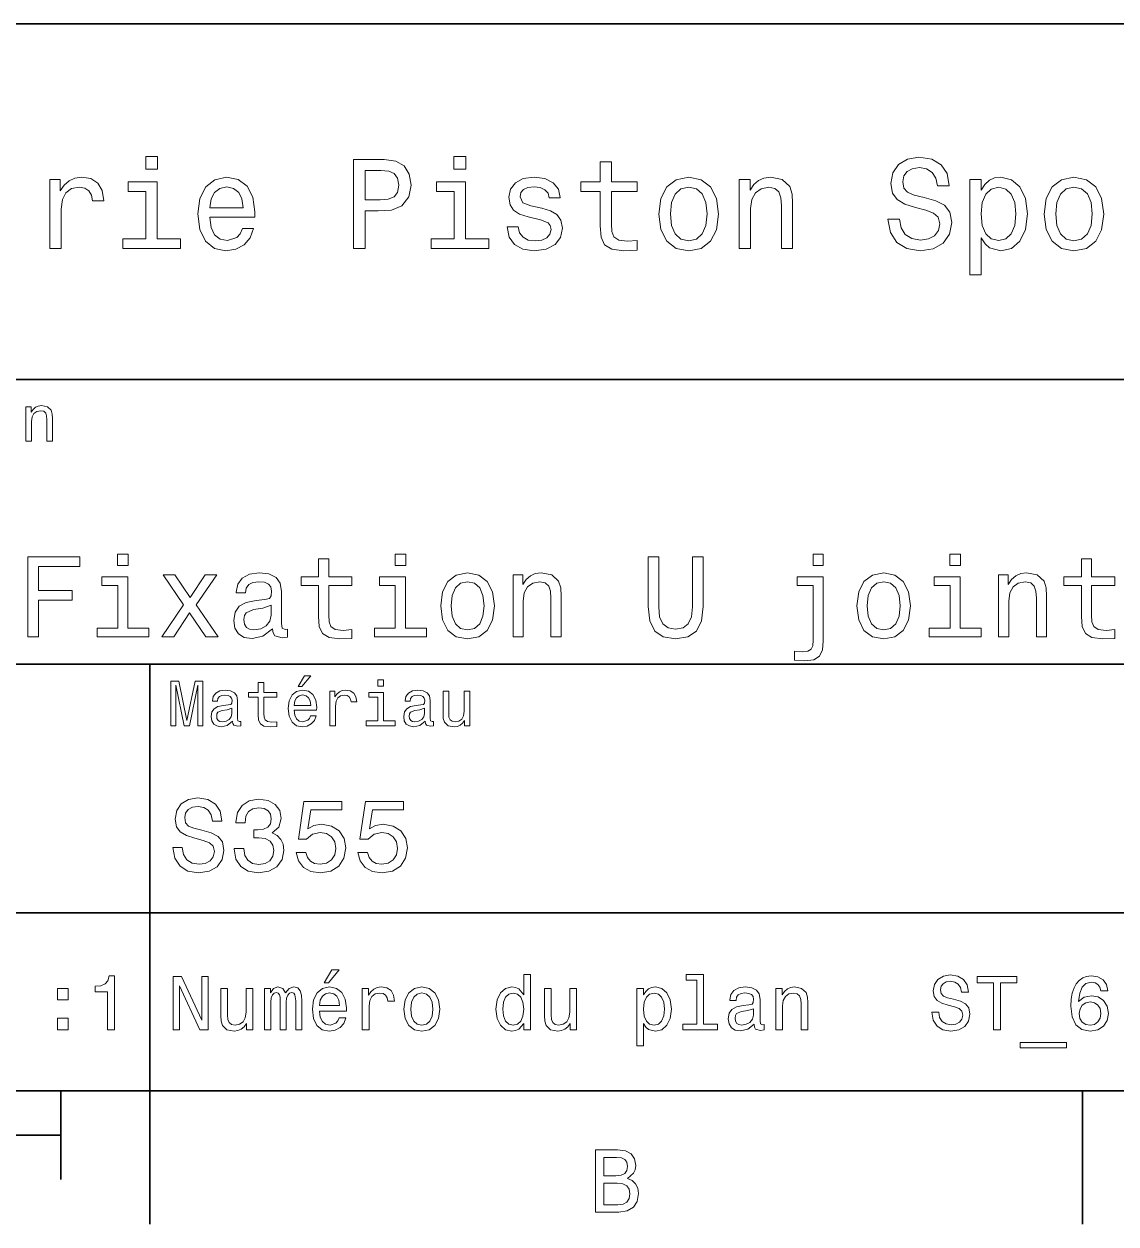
# Model space of a CAD drawing. Extents: x 0 to 420, y 0 to 297.
# Drawn here: x 307.9 to 369.4, y 2.5 to 70 of the extents above; entities that cross this region are included whole.
import ezdxf

# ---------------------------------------------------------------- set-up
doc = ezdxf.new("R2010")
doc.units = 0

msp = doc.modelspace()

# ---------------------------------------------------------------- linework, layer by layer
at = {"color": 7, "lineweight": 35}
for p, q in [((220, 70), (410, 70)), ((285, 50), (410, 50)), ((285, 34), (410, 34)), ((285, 20), (410, 20)), ((10, 10), (410, 10)), ((220, 10), (410, 10)), ((110, 7.5), (310, 7.5))]:
    msp.add_line(p, q, dxfattribs=at)
at = {"color": 7, "lineweight": 35, "ltscale": 0.35}
msp.add_line((315, 20), (315, 34), dxfattribs=at)
at = {"color": 7, "lineweight": 35, "ltscale": 0.25}
msp.add_line((315, 10), (315, 20), dxfattribs=at)
at = {"color": 7, "lineweight": 35, "ltscale": 0.125}
msp.add_line((310, 10), (310, 5), dxfattribs=at)
at = {"color": 7, "lineweight": 35, "ltscale": 0.1875}
for p, q in [((315, 10), (315, 2.5)), ((367.5, 10), (367.5, 2.5))]:
    msp.add_line(p, q, dxfattribs=at)
at = {"color": 7, "lineweight": 13}
for points in [[(315.439484, 62.554031), (314.76944, 62.554031), (314.76944, 61.833572), (315.439484, 61.833572)], [(326.462524, 57.381123), (327.125366, 57.381123), (327.125366, 59.492073), (327.860229, 59.492073), (328.602295, 59.528095), (329.193085, 59.780258), (329.574921, 60.270172), (329.70462, 60.940201), (329.60376, 61.559795), (329.315552, 62.013687), (328.840057, 62.287464), (328.19165, 62.381123), (326.462524, 62.381123)], [(332.788177, 62.554031), (332.118164, 62.554031), (332.118164, 61.833572), (332.788177, 61.833572)], [(340.353027, 60.579971), (340.353027, 58.64193), (340.39624, 58.015129), (340.597992, 57.582851), (341.001434, 57.330688), (341.685883, 57.244236), (342.43515, 57.280258), (342.43515, 57.827808), (341.887604, 57.78458), (341.390503, 57.842216), (341.123932, 58.022331), (341.008636, 58.324928), (340.98703, 58.75), (340.98703, 60.579971), (342.43515, 60.579971), (342.43515, 61.120316), (340.98703, 61.120316), (340.98703, 62.251438), (340.353027, 62.251438), (340.353027, 61.120316), (339.257935, 61.120316), (339.257935, 60.579971)], [(357.20462, 59.030979), (356.549011, 59.030979), (356.693085, 58.267288), (357.053314, 57.70533), (357.608063, 57.366714), (358.357361, 57.244236), (359.099426, 57.359509), (359.654175, 57.67651), (360.007202, 58.17363), (360.136902, 58.82925), (360.028809, 59.420029), (359.726227, 59.801872), (359.236328, 60.054031), (358.580688, 60.241352), (358.018738, 60.378242), (357.651306, 60.536743), (357.442383, 60.767288), (357.377533, 61.127522), (357.442383, 61.451729), (357.6297, 61.696686), (357.917877, 61.862389), (358.314117, 61.920029), (358.71759, 61.84798), (359.034576, 61.653458), (359.24353, 61.32925), (359.344391, 60.889767), (360, 60.889767), (360, 60.904179), (359.884735, 61.581409), (359.546112, 62.085732), (359.01297, 62.402737), (358.292511, 62.510807), (357.644104, 62.402737), (357.139771, 62.100143), (356.815552, 61.631844), (356.700287, 61.026657), (356.793945, 60.486309), (357.067719, 60.118874), (357.5, 59.873917), (358.09079, 59.6866), (358.674347, 59.520893), (359.113831, 59.362389), (359.380402, 59.131844), (359.47406, 58.757202), (359.387604, 58.375359), (359.164276, 58.087173), (358.825653, 57.907059), (358.386169, 57.849422), (357.896271, 57.928673), (357.521606, 58.159222), (357.283875, 58.533859)], [(328.011536, 61.76873), (328.443787, 61.725502), (328.760803, 61.588615), (328.94812, 61.336452), (329.01297, 60.940201), (328.940918, 60.522331), (328.746399, 60.270172), (328.414978, 60.140488), (327.96109, 60.104465), (327.125366, 60.104465), (327.125366, 61.76873)], [(309.380402, 57.381123), (310.014404, 57.381123), (310.014404, 59.592937), (310.079254, 60.12608), (310.273773, 60.507923), (310.59079, 60.738472), (311.015839, 60.817722), (311.332855, 60.767288), (311.570618, 60.623199), (311.714691, 60.378242), (311.765137, 60.046829), (312.406342, 60.046829), (312.319885, 60.630402), (312.082123, 61.048271), (311.685883, 61.30043), (311.145538, 61.386887), (310.778107, 61.32925), (310.46109, 61.185158), (310.180115, 60.940201), (309.956757, 60.608788), (309.956757, 61.25), (309.380402, 61.25)], [(315.417877, 57.914265), (315.417877, 61.120316), (313.789612, 61.120316), (313.789612, 60.579971), (314.783875, 60.579971), (314.783875, 57.914265), (313.48703, 57.914265), (313.48703, 57.381123), (316.729095, 57.381123), (316.729095, 57.914265)], [(318.371765, 59.131844), (320.907776, 59.131844), (320.914978, 59.427231), (320.799713, 60.255764), (320.482697, 60.875359), (319.978394, 61.25), (319.30835, 61.386887), (318.65274, 61.242794), (318.148407, 60.839336), (317.824219, 60.183716), (317.708923, 59.319164), (317.816986, 58.432995), (318.141205, 57.78458), (318.638336, 57.381123), (319.286743, 57.244236), (319.848694, 57.337894), (320.309784, 57.582851), (320.648407, 57.971901), (320.842926, 58.490631), (320.216125, 58.490631), (320.086456, 58.20245), (319.899139, 57.986309), (319.365997, 57.8134), (318.955322, 57.892651), (318.645538, 58.14481), (318.443787, 58.555473), (318.371765, 59.110229)], [(318.371765, 59.664986), (318.451019, 60.162102), (318.645538, 60.529537), (318.940918, 60.75288), (319.329956, 60.83213), (319.711823, 60.75288), (320.007202, 60.529537), (320.187317, 60.162102), (320.252167, 59.664986)], [(332.766571, 57.914265), (332.766571, 61.120316), (331.138336, 61.120316), (331.138336, 60.579971), (332.132568, 60.579971), (332.132568, 57.914265), (330.835724, 57.914265), (330.835724, 57.381123), (334.07782, 57.381123), (334.07782, 57.914265)], [(337.060516, 59.636166), (336.44812, 59.780258), (335.994232, 59.945965), (335.842926, 60.28458), (335.886169, 60.522331), (336.037476, 60.695244), (336.28241, 60.803314), (336.635437, 60.846542), (336.97406, 60.803314), (337.240631, 60.67363), (337.413544, 60.479107), (337.485596, 60.219738), (338.105194, 60.219738), (338.105194, 60.23415), (337.997131, 60.70245), (337.701721, 61.069885), (337.240631, 61.30043), (336.635437, 61.386887), (336.023041, 61.30043), (335.576355, 61.062679), (335.29538, 60.709652), (335.208923, 60.262966), (335.273773, 59.830688), (335.475494, 59.528095), (335.806915, 59.311958), (336.289612, 59.16066), (336.995667, 58.987751), (337.427948, 58.807636), (337.543213, 58.663544), (337.586456, 58.447407), (337.521606, 58.180836), (337.348694, 57.979107), (337.067719, 57.849422), (336.693085, 57.806194), (336.296814, 57.849422), (336.008636, 58.000721), (335.814117, 58.245674), (335.734863, 58.584293), (335.122467, 58.584293), (335.223328, 58.007923), (335.518738, 57.590057), (335.98703, 57.337894), (336.635437, 57.244236), (337.312683, 57.337894), (337.809814, 57.590057), (338.112396, 57.993515), (338.220459, 58.519451), (338.141205, 58.973343), (337.917877, 59.283138), (337.550415, 59.484871)], [(343.65274, 59.311958), (343.768005, 58.432995), (344.099426, 57.78458), (344.625366, 57.381123), (345.331421, 57.244236), (346.030273, 57.381123), (346.556213, 57.777374), (346.887604, 58.425793), (347.010101, 59.311958), (346.887604, 60.190922), (346.556213, 60.846542), (346.030273, 61.242794), (345.331421, 61.386887), (344.625366, 61.242794), (344.099426, 60.839336), (343.768005, 60.190922)], [(344.301147, 59.319164), (344.365997, 59.967579), (344.567719, 60.435879), (344.891937, 60.72406), (345.331421, 60.824928), (345.763702, 60.72406), (346.087891, 60.443081), (346.289612, 59.967579), (346.361664, 59.319164), (346.289612, 58.663544), (346.087891, 58.188038), (345.763702, 57.899853), (345.331421, 57.806194), (344.891937, 57.899853), (344.567719, 58.188038), (344.365997, 58.663544)], [(348.177246, 57.381123), (348.811249, 57.381123), (348.811249, 59.614552), (348.876099, 60.12608), (349.085022, 60.500717), (349.409241, 60.731266), (349.841492, 60.817722), (350.187317, 60.745674), (350.403473, 60.551151), (350.511536, 60.226944), (350.547546, 59.794666), (350.547546, 57.381123), (351.181549, 57.381123), (351.181549, 59.924351), (351.15274, 60.435879), (351.023071, 60.86095), (350.597992, 61.25), (349.93515, 61.386887), (349.567719, 61.336452), (349.257935, 61.199566), (348.991364, 60.969017), (348.78241, 60.659222), (348.78241, 61.25), (348.177246, 61.25)], [(361.786743, 60.652016), (361.786743, 61.25), (361.15274, 61.25), (361.15274, 55.882565), (361.786743, 55.882565), (361.786743, 57.971901), (362.010101, 57.633286), (362.262268, 57.409943), (362.896271, 57.244236), (363.501465, 57.381123), (363.976959, 57.791786), (364.286743, 58.440201), (364.402039, 59.319164), (364.286743, 60.190922), (363.976959, 60.839336), (363.501465, 61.242794), (362.896271, 61.386887), (362.550446, 61.343658), (362.255066, 61.206772), (362.002899, 60.976223)], [(362.788208, 57.8134), (362.363129, 57.907059), (362.053314, 58.195244), (361.858795, 58.663544), (361.793945, 59.319164), (361.858795, 59.967579), (362.053314, 60.435879), (362.363129, 60.716858), (362.788208, 60.817722), (363.177246, 60.716858), (363.48703, 60.428673), (363.68158, 59.960373), (363.753601, 59.319164), (363.68158, 58.67075), (363.48703, 58.195244), (363.177246, 57.907059)], [(365.338623, 59.311958), (365.453888, 58.432995), (365.785309, 57.78458), (366.311249, 57.381123), (367.017303, 57.244236), (367.716125, 57.381123), (368.242065, 57.777374), (368.573486, 58.425793), (368.695984, 59.311958), (368.573486, 60.190922), (368.242065, 60.846542), (367.716125, 61.242794), (367.017303, 61.386887), (366.311249, 61.242794), (365.785309, 60.839336), (365.453888, 60.190922)], [(365.98703, 59.319164), (366.05188, 59.967579), (366.253601, 60.435879), (366.57782, 60.72406), (367.017303, 60.824928), (367.449585, 60.72406), (367.773773, 60.443081), (367.975525, 59.967579), (368.047546, 59.319164), (367.975525, 58.663544), (367.773773, 58.188038), (367.449585, 57.899853), (367.017303, 57.806194), (366.57782, 57.899853), (366.253601, 58.188038), (366.05188, 58.663544)], [(308.024506, 46.530979), (308.341492, 46.530979), (308.341492, 47.647694), (308.373932, 47.903458), (308.478394, 48.090778), (308.640503, 48.206051), (308.856628, 48.249279), (309.029541, 48.213257), (309.137604, 48.115993), (309.19165, 47.953888), (309.209656, 47.737751), (309.209656, 46.530979), (309.526672, 46.530979), (309.526672, 47.802593), (309.512238, 48.058357), (309.447418, 48.270893), (309.234863, 48.465416), (308.903473, 48.533859), (308.719727, 48.508644), (308.56485, 48.440201), (308.431549, 48.324928), (308.327087, 48.170029), (308.327087, 48.465416), (308.024506, 48.465416)], [(308.136169, 35.530258), (308.739197, 35.530258), (308.739197, 37.598701), (310.632568, 37.598701), (310.632568, 38.136887), (308.739197, 38.136887), (308.739197, 39.485588), (311.067017, 39.485588), (311.067017, 40.030258), (308.136169, 40.030258)], [(313.790344, 40.185879), (313.187347, 40.185879), (313.187347, 39.537464), (313.790344, 39.537464)], [(324.502167, 38.409222), (324.502167, 36.664986), (324.541077, 36.100864), (324.722626, 35.711815), (325.085754, 35.484871), (325.701752, 35.407059), (326.376099, 35.43948), (326.376099, 35.932274), (325.883301, 35.893372), (325.435883, 35.945244), (325.195984, 36.107349), (325.092224, 36.379681), (325.072784, 36.762245), (325.072784, 38.409222), (326.376099, 38.409222), (326.376099, 38.895531), (325.072784, 38.895531), (325.072784, 39.913544), (324.502167, 39.913544), (324.502167, 38.895531), (323.516571, 38.895531), (323.516571, 38.409222)], [(329.404205, 40.185879), (328.801178, 40.185879), (328.801178, 39.537464), (329.404205, 39.537464)], [(343.046844, 37.242073), (343.137634, 36.431557), (343.422913, 35.854465), (343.90274, 35.523773), (344.596558, 35.407059), (345.283875, 35.523773), (345.763702, 35.854465), (346.049011, 36.425072), (346.146271, 37.242073), (346.146271, 40.030258), (345.543243, 40.030258), (345.543243, 37.209652), (345.484894, 36.658501), (345.309814, 36.262966), (345.011536, 36.029537), (344.596558, 35.951729), (344.16861, 36.029537), (343.870331, 36.262966), (343.695251, 36.652016), (343.643372, 37.209652), (343.643372, 40.030258), (343.046844, 40.030258)], [(352.909241, 40.185879), (352.338623, 40.185879), (352.338623, 39.537464), (352.909241, 39.537464)], [(360.631866, 40.185879), (360.028839, 40.185879), (360.028839, 39.537464), (360.631866, 39.537464)], [(367.440216, 38.409222), (367.440216, 36.664986), (367.479126, 36.100864), (367.660675, 35.711815), (368.023773, 35.484871), (368.639771, 35.407059), (369.314117, 35.43948), (369.314117, 35.932274), (368.82135, 35.893372), (368.373932, 35.945244), (368.134003, 36.107349), (368.030273, 36.379681), (368.010803, 36.762245), (368.010803, 38.409222), (369.314117, 38.409222), (369.314117, 38.895531), (368.010803, 38.895531), (368.010803, 39.913544), (367.440216, 39.913544), (367.440216, 38.895531), (366.45462, 38.895531), (366.45462, 38.409222)], [(313.770905, 36.010086), (313.770905, 38.895531), (312.305481, 38.895531), (312.305481, 38.409222), (313.200317, 38.409222), (313.200317, 36.010086), (312.033142, 36.010086), (312.033142, 35.530258), (314.951019, 35.530258), (314.951019, 36.010086)], [(316.345123, 35.530258), (317.239929, 36.885445), (318.160675, 35.530258), (318.847992, 35.530258), (317.603027, 37.326366), (318.776672, 39.012245), (318.115295, 39.012245), (317.265869, 37.747837), (316.416443, 39.012245), (315.742096, 39.012245), (316.896271, 37.319885), (315.677246, 35.530258)], [(321.902039, 35.98415), (321.902039, 35.964695), (321.934448, 35.744236), (322.031708, 35.588615), (322.440216, 35.465416), (322.757935, 35.517288), (322.757935, 35.958214), (322.621765, 35.938759), (322.440216, 36.023052), (322.407806, 36.282421), (322.407806, 38.085014), (322.329987, 38.545387), (322.103027, 38.869595), (321.70752, 39.064121), (321.149872, 39.135445), (320.605194, 39.057636), (320.203186, 38.837173), (319.950317, 38.493515), (319.865997, 38.039623), (319.865997, 38.000721), (320.378265, 38.000721), (320.423645, 38.273052), (320.566284, 38.467579), (320.799713, 38.584293), (321.130432, 38.629681), (321.448151, 38.59726), (321.675079, 38.5), (321.811249, 38.331409), (321.856628, 38.09798), (321.830719, 37.825645), (321.726959, 37.68948), (321.46759, 37.624638), (320.981293, 37.572765), (320.423645, 37.456051), (320.028107, 37.248558), (319.794678, 36.924351), (319.723358, 36.444523), (319.788208, 36.016571), (319.989197, 35.698845), (320.313416, 35.497837), (320.760834, 35.426514), (321.363861, 35.562679)], [(329.384735, 36.010086), (329.384735, 38.895531), (327.919312, 38.895531), (327.919312, 38.409222), (328.814148, 38.409222), (328.814148, 36.010086), (327.646973, 36.010086), (327.646973, 35.530258), (330.56485, 35.530258), (330.56485, 36.010086)], [(331.375366, 37.268009), (331.479126, 36.476944), (331.777405, 35.893372), (332.250732, 35.530258), (332.886169, 35.407059), (333.515137, 35.530258), (333.988495, 35.886887), (334.286743, 36.470459), (334.396973, 37.268009), (334.286743, 38.059078), (333.988495, 38.649136), (333.515137, 39.005764), (332.886169, 39.135445), (332.250732, 39.005764), (331.777405, 38.642651), (331.479126, 38.059078)], [(331.958954, 37.274494), (332.017303, 37.858067), (332.198853, 38.279537), (332.490662, 38.538902), (332.886169, 38.629681), (333.275238, 38.538902), (333.567017, 38.286022), (333.748566, 37.858067), (333.813416, 37.274494), (333.748566, 36.684437), (333.567017, 36.256481), (333.275238, 35.997116), (332.886169, 35.912823), (332.490662, 35.997116), (332.198853, 36.256481), (332.017303, 36.684437)], [(335.447418, 35.530258), (336.018036, 35.530258), (336.018036, 37.540344), (336.076385, 38.000721), (336.264435, 38.337894), (336.556213, 38.545387), (336.945251, 38.623199), (337.2565, 38.558357), (337.451019, 38.383286), (337.548279, 38.091499), (337.580719, 37.70245), (337.580719, 35.530258), (338.151306, 35.530258), (338.151306, 37.819164), (338.125366, 38.279537), (338.008667, 38.662102), (337.626099, 39.012245), (337.029541, 39.135445), (336.698853, 39.090057), (336.420044, 38.966858), (336.180115, 38.759365), (335.992096, 38.480545), (335.992096, 39.012245), (335.447418, 39.012245)], [(351.288208, 34.719738), (351.288208, 34.207493), (351.871765, 34.175072), (352.371033, 34.239914), (352.688782, 34.440922), (352.857361, 34.791065), (352.909241, 35.290344), (352.909241, 38.895531), (351.443817, 38.895531), (351.443817, 38.409222), (352.338623, 38.409222), (352.338623, 35.335735), (352.312683, 35.024494), (352.228394, 34.829971), (352.040344, 34.719738), (351.722626, 34.687317)], [(354.796112, 37.268009), (354.899872, 36.476944), (355.198151, 35.893372), (355.671478, 35.530258), (356.306915, 35.407059), (356.935883, 35.530258), (357.409241, 35.886887), (357.70752, 36.470459), (357.817749, 37.268009), (357.70752, 38.059078), (357.409241, 38.649136), (356.935883, 39.005764), (356.306915, 39.135445), (355.671478, 39.005764), (355.198151, 38.642651), (354.899872, 38.059078)], [(355.3797, 37.274494), (355.438049, 37.858067), (355.619598, 38.279537), (355.911377, 38.538902), (356.306915, 38.629681), (356.695984, 38.538902), (356.987762, 38.286022), (357.169312, 37.858067), (357.234161, 37.274494), (357.169312, 36.684437), (356.987762, 36.256481), (356.695984, 35.997116), (356.306915, 35.912823), (355.911377, 35.997116), (355.619598, 36.256481), (355.438049, 36.684437)], [(360.612396, 36.010086), (360.612396, 38.895531), (359.146973, 38.895531), (359.146973, 38.409222), (360.041809, 38.409222), (360.041809, 36.010086), (358.874634, 36.010086), (358.874634, 35.530258), (361.792511, 35.530258), (361.792511, 36.010086)], [(362.771606, 35.530258), (363.342224, 35.530258), (363.342224, 37.540344), (363.400574, 38.000721), (363.588623, 38.337894), (363.880402, 38.545387), (364.26947, 38.623199), (364.580688, 38.558357), (364.775238, 38.383286), (364.872498, 38.091499), (364.904907, 37.70245), (364.904907, 35.530258), (365.475525, 35.530258), (365.475525, 37.819164), (365.449585, 38.279537), (365.332855, 38.662102), (364.950287, 39.012245), (364.35376, 39.135445), (364.023071, 39.090057), (363.744263, 38.966858), (363.504333, 38.759365), (363.316284, 38.480545), (363.316284, 39.012245), (362.771606, 39.012245)], [(321.837189, 36.749279), (321.759369, 36.412102), (321.55188, 36.152737), (321.240662, 35.98415), (320.858093, 35.925793), (320.611694, 35.958214), (320.436615, 36.061958), (320.326385, 36.243515), (320.293976, 36.496395), (320.319885, 36.723343), (320.423645, 36.885445), (320.838623, 37.067001), (321.363861, 37.14481), (321.837189, 37.30043)], [(323.341492, 32.728386), (323.554047, 32.728386), (324.054749, 33.340778), (323.701721, 33.340778)], [(328.161377, 33.117435), (327.826355, 33.117435), (327.826355, 32.757202), (328.161377, 32.757202)], [(316.183716, 30.530979), (316.46109, 30.530979), (316.46109, 32.80043), (316.929382, 30.530979), (317.239197, 30.530979), (317.703888, 32.80043), (317.703888, 30.530979), (317.984863, 30.530979), (317.984863, 33.030979), (317.54538, 33.030979), (317.08429, 30.826368), (316.626801, 33.030979), (316.183716, 33.030979)], [(319.656342, 30.78314), (319.656342, 30.772333), (319.674347, 30.649855), (319.728394, 30.5634), (319.955322, 30.494957), (320.131836, 30.523775), (320.131836, 30.768732), (320.056183, 30.757925), (319.955322, 30.804754), (319.937317, 30.948847), (319.937317, 31.950287), (319.894104, 32.206051), (319.768005, 32.386166), (319.548279, 32.494236), (319.238464, 32.533859), (318.935883, 32.490635), (318.712524, 32.368156), (318.572052, 32.177231), (318.525208, 31.925072), (318.525208, 31.903458), (318.809784, 31.903458), (318.835022, 32.054756), (318.914276, 32.162823), (319.043945, 32.227665), (319.227661, 32.25288), (319.404175, 32.234871), (319.530273, 32.180836), (319.605896, 32.087173), (319.631134, 31.957493), (319.61673, 31.806194), (319.559082, 31.730547), (319.414978, 31.694523), (319.144806, 31.665705), (318.835022, 31.600864), (318.615265, 31.48559), (318.485596, 31.305475), (318.445953, 31.038904), (318.481995, 30.801151), (318.593658, 30.62464), (318.773773, 30.512968), (319.022339, 30.473343), (319.357361, 30.54899)], [(321.100861, 32.130402), (321.100861, 31.161383), (321.122467, 30.847982), (321.223328, 30.631844), (321.425079, 30.505762), (321.767303, 30.462536), (322.141937, 30.480547), (322.141937, 30.754322), (321.868164, 30.732708), (321.619598, 30.761526), (321.486298, 30.851583), (321.42868, 31.002882), (321.417877, 31.215418), (321.417877, 32.130402), (322.141937, 32.130402), (322.141937, 32.400574), (321.417877, 32.400574), (321.417877, 32.966137), (321.100861, 32.966137), (321.100861, 32.400574), (320.553314, 32.400574), (320.553314, 32.130402)], [(323.121765, 31.40634), (324.389771, 31.40634), (324.393372, 31.554033), (324.335724, 31.9683), (324.177246, 32.278099), (323.925079, 32.465416), (323.590057, 32.533859), (323.262238, 32.461815), (323.010101, 32.260086), (322.847992, 31.932276), (322.790344, 31.5), (322.844391, 31.056915), (323.00647, 30.732708), (323.255035, 30.530979), (323.579254, 30.462536), (323.860229, 30.509365), (324.09079, 30.631844), (324.260101, 30.826368), (324.357361, 31.085733), (324.043945, 31.085733), (323.979095, 30.941643), (323.885437, 30.833572), (323.618866, 30.747118), (323.413544, 30.786743), (323.258636, 30.912823), (323.157776, 31.118155), (323.121765, 31.395533)], [(325.131836, 30.530979), (325.448853, 30.530979), (325.448853, 31.636887), (325.481262, 31.903458), (325.578522, 32.094379), (325.73703, 32.209652), (325.949554, 32.249279), (326.108063, 32.224064), (326.226959, 32.152016), (326.298981, 32.029537), (326.324219, 31.863832), (326.644806, 31.863832), (326.601593, 32.155621), (326.482697, 32.364552), (326.284576, 32.490635), (326.014404, 32.533859), (325.830688, 32.505043), (325.67218, 32.432995), (325.531708, 32.310516), (325.420044, 32.144814), (325.420044, 32.465416), (325.131836, 32.465416)], [(328.150574, 30.79755), (328.150574, 32.400574), (327.336456, 32.400574), (327.336456, 32.130402), (327.833588, 32.130402), (327.833588, 30.79755), (327.18515, 30.79755), (327.18515, 30.530979), (328.806183, 30.530979), (328.806183, 30.79755)], [(330.499268, 30.78314), (330.499268, 30.772333), (330.517303, 30.649855), (330.57132, 30.5634), (330.798279, 30.494957), (330.974792, 30.523775), (330.974792, 30.768732), (330.899139, 30.757925), (330.798279, 30.804754), (330.780273, 30.948847), (330.780273, 31.950287), (330.73703, 32.206051), (330.610962, 32.386166), (330.391205, 32.494236), (330.081421, 32.533859), (329.778809, 32.490635), (329.555481, 32.368156), (329.414978, 32.177231), (329.368164, 31.925072), (329.368164, 31.903458), (329.65274, 31.903458), (329.677948, 32.054756), (329.757202, 32.162823), (329.886902, 32.227665), (330.070618, 32.25288), (330.247131, 32.234871), (330.373199, 32.180836), (330.448853, 32.087173), (330.47406, 31.957493), (330.459656, 31.806194), (330.402008, 31.730547), (330.257935, 31.694523), (329.987762, 31.665705), (329.677948, 31.600864), (329.458221, 31.48559), (329.328522, 31.305475), (329.28891, 31.038904), (329.324921, 30.801151), (329.436584, 30.62464), (329.616699, 30.512968), (329.865265, 30.473343), (330.200287, 30.54899)], [(333.010071, 32.465416), (332.693085, 32.465416), (332.693085, 31.348703), (332.657074, 31.089336), (332.552582, 30.902016), (332.390503, 30.786743), (332.177948, 30.750719), (332.008636, 30.779539), (331.900574, 30.865993), (331.839325, 31.013687), (331.824921, 31.222622), (331.824921, 32.465416), (331.507935, 32.465416), (331.507935, 31.193804), (331.518738, 30.93804), (331.587189, 30.725504), (331.796112, 30.530979), (332.131134, 30.462536), (332.311249, 30.487751), (332.466125, 30.552593), (332.599426, 30.664265), (332.707489, 30.826368), (332.707489, 30.530979), (333.010071, 30.530979)], [(323.121765, 31.672911), (323.161377, 31.921469), (323.258636, 32.105186), (323.406342, 32.216858), (323.600861, 32.256485), (323.791779, 32.216858), (323.939484, 32.105186), (324.029541, 31.921469), (324.061951, 31.672911)], [(319.620331, 31.208212), (319.577087, 31.020893), (319.461823, 30.876801), (319.28891, 30.78314), (319.076355, 30.750719), (318.939484, 30.768732), (318.842224, 30.826368), (318.780975, 30.927233), (318.76297, 31.067722), (318.777374, 31.193804), (318.835022, 31.283861), (319.065552, 31.384726), (319.357361, 31.427954), (319.620331, 31.514408)], [(330.463257, 31.208212), (330.420044, 31.020893), (330.304749, 30.876801), (330.131836, 30.78314), (329.919312, 30.750719), (329.78241, 30.768732), (329.68515, 30.826368), (329.623932, 30.927233), (329.605896, 31.067722), (329.620331, 31.193804), (329.677948, 31.283861), (329.908508, 31.384726), (330.200287, 31.427954), (330.463257, 31.514408)], [(316.824219, 23.680117), (316.299713, 23.680117), (316.414978, 23.069164), (316.703156, 22.619596), (317.146973, 22.348703), (317.746399, 22.250721), (318.340057, 22.342941), (318.783875, 22.596542), (319.066284, 22.994238), (319.170044, 23.518732), (319.083588, 23.991356), (318.841492, 24.296831), (318.449554, 24.49856), (317.925079, 24.648417), (317.475494, 24.757925), (317.181549, 24.884727), (317.014404, 25.069164), (316.962524, 25.357349), (317.014404, 25.616714), (317.164276, 25.812681), (317.394806, 25.945246), (317.711823, 25.991356), (318.034576, 25.933718), (318.288177, 25.778099), (318.455322, 25.518732), (318.536011, 25.167149), (319.060516, 25.167149), (319.060516, 25.178675), (318.968292, 25.720463), (318.697418, 26.12392), (318.270905, 26.377522), (317.694519, 26.463978), (317.175781, 26.377522), (316.772339, 26.135448), (316.51297, 25.760807), (316.420746, 25.276657), (316.495667, 24.844381), (316.714691, 24.550434), (317.060516, 24.354467), (317.533142, 24.204613), (318, 24.072046), (318.351593, 23.945246), (318.56485, 23.760807), (318.639771, 23.461096), (318.570618, 23.155621), (318.391937, 22.925074), (318.121033, 22.780981), (317.76944, 22.734871), (317.377533, 22.798271), (317.07782, 22.98271), (316.887604, 23.282421)], [(319.752167, 23.616716), (319.752167, 23.57637), (319.844391, 23.023056), (320.115265, 22.60807), (320.541779, 22.342941), (321.106628, 22.244957), (321.706055, 22.342941), (322.155609, 22.596542), (322.443817, 23), (322.547546, 23.518732), (322.501434, 23.858791), (322.374634, 24.135448), (322.167145, 24.348703), (321.890503, 24.504324), (322.265137, 24.815563), (322.397705, 25.311239), (322.311249, 25.760807), (322.063416, 26.100864), (321.659943, 26.314121), (321.106628, 26.38905), (320.587891, 26.296831), (320.190216, 26.043228), (319.930847, 25.639771), (319.844391, 25.103746), (319.844391, 25.063402), (320.357361, 25.063402), (320.403473, 25.432278), (320.553314, 25.697407), (320.79538, 25.858791), (321.135437, 25.916428), (321.43515, 25.870317), (321.654175, 25.749281), (321.786743, 25.553314), (321.838623, 25.288185), (321.786743, 25.005764), (321.648407, 24.815563), (321.406342, 24.700289), (321.07782, 24.665707), (320.853027, 24.671471), (320.853027, 24.216139), (321.135437, 24.227667), (321.498566, 24.175793), (321.76944, 24.037464), (321.930847, 23.812681), (321.988464, 23.518732), (321.925079, 23.184439), (321.757935, 22.9366), (321.492798, 22.780981), (321.141205, 22.729107), (320.778107, 22.786745), (320.51297, 22.959656), (320.345825, 23.236313), (320.28241, 23.616716)], [(323.244965, 23.40346), (323.371765, 22.930836), (323.654175, 22.56196), (324.069153, 22.331413), (324.599426, 22.244957), (325.181549, 22.348703), (325.636902, 22.631124), (325.925079, 23.080692), (326.034576, 23.657061), (325.936584, 24.193085), (325.659943, 24.613834), (325.227661, 24.884727), (324.668579, 24.98271), (324.236298, 24.913546), (323.902008, 24.723343), (324.063416, 25.801153), (325.815552, 25.801153), (325.815552, 26.273777), (323.677246, 26.273777), (323.360229, 24.152739), (323.82132, 24.152739), (324.155609, 24.423632), (324.582123, 24.521614), (324.951019, 24.458214), (325.233429, 24.273777), (325.412109, 23.991356), (325.475494, 23.628242), (325.412109, 23.265131), (325.227661, 22.98271), (324.945251, 22.804035), (324.582123, 22.740635), (324.276672, 22.780981), (324.040344, 22.913546), (323.867432, 23.121038), (323.780975, 23.40346)], [(326.714691, 23.40346), (326.841492, 22.930836), (327.123932, 22.56196), (327.53891, 22.331413), (328.069153, 22.244957), (328.651306, 22.348703), (329.106628, 22.631124), (329.394806, 23.080692), (329.504333, 23.657061), (329.406342, 24.193085), (329.129669, 24.613834), (328.697418, 24.884727), (328.138336, 24.98271), (327.706055, 24.913546), (327.371765, 24.723343), (327.533142, 25.801153), (329.285309, 25.801153), (329.285309, 26.273777), (327.146973, 26.273777), (326.829956, 24.152739), (327.291077, 24.152739), (327.625366, 24.423632), (328.05188, 24.521614), (328.420746, 24.458214), (328.703156, 24.273777), (328.881836, 23.991356), (328.945251, 23.628242), (328.881836, 23.265131), (328.697418, 22.98271), (328.414978, 22.804035), (328.05188, 22.740635), (327.746399, 22.780981), (327.510071, 22.913546), (327.337189, 23.121038), (327.250732, 23.40346)], [(312.621033, 13.428675), (313.014404, 13.428675), (313.014404, 16.450289), (312.720459, 16.450289), (312.642639, 16.1866), (312.48703, 16.009367), (312.249268, 15.905621), (311.920746, 15.871038), (311.920746, 15.564121), (312.621033, 15.564121)], [(316.315552, 13.428675), (316.674347, 13.428675), (316.674347, 15.888329), (317.824219, 13.428675), (318.286743, 13.428675), (318.286743, 16.428675), (317.923645, 16.428675), (317.923645, 13.969021), (316.786743, 16.428675), (316.315552, 16.428675)], [(324.809814, 16.065563), (325.06485, 16.065563), (325.66571, 16.800432), (325.242065, 16.800432)], [(336.048981, 13.787464), (336.048981, 13.428675), (336.429382, 13.428675), (336.429382, 16.532421), (336.053314, 16.532421), (336.053314, 15.395534), (335.763702, 15.724064), (335.586456, 15.801874), (335.383301, 15.832133), (335.015839, 15.745678), (334.73056, 15.503603), (334.544678, 15.114553), (334.479828, 14.591499), (334.544678, 14.068444), (334.73056, 13.675073), (335.015839, 13.428675), (335.383301, 13.346542), (335.586456, 13.376801), (335.768005, 13.454611)], [(345.788177, 16.212536), (345.788177, 13.748559), (345.005768, 13.748559), (345.005768, 13.428675), (346.946686, 13.428675), (346.946686, 13.748559), (346.168579, 13.748559), (346.168579, 16.532421), (345.19165, 16.532421), (345.19165, 16.212536)], [(359.402039, 14.418589), (359.008667, 14.418589), (359.095123, 13.960375), (359.311249, 13.623199), (359.644104, 13.42003), (360.093658, 13.346542), (360.53891, 13.415707), (360.871765, 13.605908), (361.083588, 13.904179), (361.161407, 14.297551), (361.096558, 14.652018), (360.915009, 14.881124), (360.621063, 15.032421), (360.227692, 15.144814), (359.890503, 15.226946), (359.670044, 15.322046), (359.544678, 15.460375), (359.505768, 15.676514), (359.544678, 15.871038), (359.657074, 16.018013), (359.829987, 16.117435), (360.067749, 16.152018), (360.309814, 16.108789), (360.5, 15.992075), (360.625366, 15.797551), (360.685883, 15.533862), (361.079254, 15.533862), (361.079254, 15.542507), (361.010101, 15.948848), (360.806915, 16.251442), (360.48703, 16.441643), (360.054779, 16.506485), (359.66571, 16.441643), (359.363129, 16.260086), (359.16861, 15.979107), (359.099426, 15.615994), (359.15564, 15.291787), (359.319885, 15.071326), (359.579254, 14.924352), (359.933716, 14.81196), (360.283875, 14.712537), (360.547577, 14.617435), (360.70752, 14.479107), (360.763702, 14.254323), (360.711823, 14.025216), (360.57782, 13.852305), (360.374664, 13.744237), (360.110962, 13.709655), (359.817017, 13.757205), (359.592224, 13.895534), (359.449585, 14.120317)], [(362.488495, 13.428675), (362.886169, 13.428675), (362.886169, 16.065563), (363.793976, 16.065563), (363.793976, 16.428675), (361.576385, 16.428675), (361.576385, 16.065563), (362.488495, 16.065563)], [(368.929413, 15.620317), (368.84729, 15.970462), (368.657074, 16.229828), (368.363129, 16.394093), (367.982727, 16.450289), (367.727692, 16.420029), (367.507233, 16.337896), (367.312683, 16.203892), (367.148438, 16.013689), (367.018738, 15.775937), (366.923645, 15.486312), (366.863129, 15.144814), (366.845825, 14.760087), (366.915009, 14.146254), (367.126801, 13.701009), (367.468323, 13.432998), (367.935181, 13.342219), (368.354492, 13.42003), (368.674377, 13.623199), (368.881866, 13.943084), (368.955353, 14.349424), (368.881866, 14.760087), (368.683014, 15.075649), (368.376099, 15.274496), (367.995697, 15.34366), (367.585022, 15.257205), (367.278107, 15.010807), (367.342957, 15.486312), (367.481293, 15.82781), (367.693085, 16.030981), (367.987061, 16.100145), (368.203186, 16.065563), (368.367462, 15.974785), (368.475525, 15.823487), (368.531708, 15.620317)], [(309.798279, 15.105908), (310.394806, 15.105908), (310.394806, 15.75), (309.798279, 15.75)], [(320.798279, 15.75), (320.417877, 15.75), (320.417877, 14.409943), (320.374634, 14.098703), (320.249268, 13.873919), (320.054749, 13.735591), (319.799713, 13.692364), (319.596527, 13.726946), (319.466858, 13.830692), (319.393372, 14.007925), (319.376068, 14.258646), (319.376068, 15.75), (318.995667, 15.75), (318.995667, 14.224064), (319.008636, 13.917148), (319.09079, 13.662104), (319.341492, 13.428675), (319.74353, 13.346542), (319.959656, 13.376801), (320.145538, 13.454611), (320.305481, 13.588617), (320.43515, 13.783141), (320.43515, 13.428675), (320.798279, 13.428675)], [(321.459656, 13.428675), (321.809784, 13.428675), (321.809784, 14.980548), (321.831421, 15.213978), (321.89624, 15.382565), (321.995667, 15.481989), (322.125366, 15.520894), (322.229095, 15.486312), (322.298279, 15.399857), (322.332855, 15.252882), (322.345825, 15.058358), (322.345825, 13.428675), (322.674347, 13.428675), (322.674347, 14.980548), (322.695953, 15.209655), (322.760803, 15.378242), (322.864563, 15.481989), (322.994232, 15.520894), (323.097992, 15.486312), (323.167145, 15.399857), (323.210388, 15.058358), (323.210388, 13.428675), (323.560516, 13.428675), (323.560516, 15.032421), (323.53891, 15.365274), (323.469727, 15.620317), (323.331421, 15.775937), (323.106628, 15.832133), (322.842926, 15.745678), (322.639771, 15.494957), (322.479828, 15.741355), (322.211823, 15.832133), (321.965424, 15.745678), (321.796844, 15.503603), (321.796844, 15.75), (321.459656, 15.75)], [(324.546112, 14.479107), (326.067719, 14.479107), (326.072052, 14.656341), (326.002869, 15.153459), (325.812683, 15.525217), (325.510101, 15.75), (325.108063, 15.832133), (324.714691, 15.745678), (324.412109, 15.503603), (324.21759, 15.110231), (324.148407, 14.591499), (324.213257, 14.059798), (324.407776, 13.67075), (324.706055, 13.428675), (325.095093, 13.346542), (325.432281, 13.402739), (325.708923, 13.549712), (325.912109, 13.783141), (326.028809, 14.09438), (325.65274, 14.09438), (325.574921, 13.92147), (325.462524, 13.791787), (325.142639, 13.688041), (324.89624, 13.735591), (324.710388, 13.886888), (324.589325, 14.133286), (324.546112, 14.466139)], [(326.958221, 13.428675), (327.338623, 13.428675), (327.338623, 14.755764), (327.377533, 15.075649), (327.494232, 15.304755), (327.684448, 15.443084), (327.939484, 15.490635), (328.129669, 15.460375), (328.272339, 15.373919), (328.358795, 15.226946), (328.389038, 15.028098), (328.773773, 15.028098), (328.721893, 15.378242), (328.579254, 15.628963), (328.341492, 15.78026), (328.017303, 15.832133), (327.796844, 15.797551), (327.606628, 15.711096), (327.438049, 15.564121), (327.304047, 15.365274), (327.304047, 15.75), (326.958221, 15.75)], [(329.305481, 14.587176), (329.374634, 14.059798), (329.573486, 13.67075), (329.889038, 13.428675), (330.312683, 13.346542), (330.731995, 13.428675), (331.047546, 13.666427), (331.246399, 14.055476), (331.319885, 14.587176), (331.246399, 15.114553), (331.047546, 15.507925), (330.731995, 15.745678), (330.312683, 15.832133), (329.889038, 15.745678), (329.573486, 15.503603), (329.374634, 15.114553)], [(339.014404, 15.75), (338.634003, 15.75), (338.634003, 14.409943), (338.59079, 14.098703), (338.465424, 13.873919), (338.270905, 13.735591), (338.015839, 13.692364), (337.812683, 13.726946), (337.682983, 13.830692), (337.609497, 14.007925), (337.592224, 14.258646), (337.592224, 15.75), (337.211823, 15.75), (337.211823, 14.224064), (337.224792, 13.917148), (337.306915, 13.662104), (337.557648, 13.428675), (337.959656, 13.346542), (338.175781, 13.376801), (338.361664, 13.454611), (338.521606, 13.588617), (338.651306, 13.783141), (338.651306, 13.428675), (339.014404, 13.428675)], [(342.788177, 15.391211), (342.788177, 15.75), (342.407776, 15.75), (342.407776, 12.529539), (342.788177, 12.529539), (342.788177, 13.783141), (342.92218, 13.579971), (343.073486, 13.445966), (343.453888, 13.346542), (343.817017, 13.428675), (344.102295, 13.675073), (344.288177, 14.064121), (344.357361, 14.591499), (344.288177, 15.114553), (344.102295, 15.503603), (343.817017, 15.745678), (343.453888, 15.832133), (343.246399, 15.806196), (343.069153, 15.724064), (342.917877, 15.585735)], [(349.01297, 13.731268), (349.01297, 13.7183), (349.034576, 13.571326), (349.099426, 13.46758), (349.371765, 13.385448), (349.583588, 13.42003), (349.583588, 13.713977), (349.492798, 13.701009), (349.371765, 13.757205), (349.350159, 13.930116), (349.350159, 15.131845), (349.298279, 15.438761), (349.146973, 15.6549), (348.883301, 15.784582), (348.511536, 15.832133), (348.148407, 15.78026), (347.880402, 15.633286), (347.711823, 15.404179), (347.65564, 15.101585), (347.65564, 15.075649), (347.997131, 15.075649), (348.027374, 15.257205), (348.122498, 15.386889), (348.278107, 15.464698), (348.498566, 15.494957), (348.710388, 15.473343), (348.861664, 15.408502), (348.952454, 15.29611), (348.982727, 15.140491), (348.965424, 14.958934), (348.896271, 14.868156), (348.723358, 14.824928), (348.399139, 14.790346), (348.027374, 14.712537), (347.763702, 14.574208), (347.608063, 14.358069), (347.560516, 14.038185), (347.60376, 13.752882), (347.737762, 13.541066), (347.953888, 13.407061), (348.252167, 13.35951), (348.654175, 13.450289)], [(350.236328, 13.428675), (350.61673, 13.428675), (350.61673, 14.768732), (350.65564, 15.075649), (350.780975, 15.300432), (350.975525, 15.438761), (351.234863, 15.490635), (351.442383, 15.447407), (351.572052, 15.330692), (351.636902, 15.136168), (351.658508, 14.876801), (351.658508, 13.428675), (352.03891, 13.428675), (352.03891, 14.954612), (352.021606, 15.261528), (351.943817, 15.516571), (351.688782, 15.75), (351.291077, 15.832133), (351.070618, 15.801874), (350.884735, 15.719741), (350.724792, 15.581412), (350.599426, 15.395534), (350.599426, 15.75), (350.236328, 15.75)], [(324.546112, 14.798992), (324.593658, 15.097262), (324.710388, 15.317724), (324.887604, 15.45173), (325.121033, 15.49928), (325.350159, 15.45173), (325.527374, 15.317724), (325.635437, 15.097262), (325.674347, 14.798992)], [(329.694519, 14.591499), (329.733429, 14.980548), (329.854462, 15.261528), (330.048981, 15.434439), (330.312683, 15.494957), (330.572052, 15.434439), (330.766571, 15.26585), (330.887604, 14.980548), (330.930847, 14.591499), (330.887604, 14.198127), (330.766571, 13.912825), (330.572052, 13.739914), (330.312683, 13.683718), (330.048981, 13.739914), (329.854462, 13.912825), (329.733429, 14.198127)], [(335.44812, 15.490635), (335.698853, 15.430116), (335.889038, 15.261528), (336.001434, 14.980548), (336.044678, 14.591499), (336.001434, 14.198127), (335.889038, 13.917148), (335.698853, 13.744237), (335.44812, 13.688041), (335.210388, 13.744237), (335.028809, 13.917148), (334.907776, 14.20245), (334.868866, 14.591499), (334.907776, 14.976225), (335.028809, 15.257205), (335.210388, 15.430116)], [(343.389038, 13.688041), (343.134003, 13.744237), (342.94812, 13.917148), (342.831421, 14.198127), (342.792511, 14.591499), (342.831421, 14.980548), (342.94812, 15.261528), (343.134003, 15.430116), (343.389038, 15.490635), (343.622498, 15.430116), (343.80835, 15.257205), (343.925079, 14.976225), (343.968292, 14.591499), (343.925079, 14.20245), (343.80835, 13.917148), (343.622498, 13.744237)], [(368.536041, 14.345101), (368.488495, 14.072767), (368.367462, 13.865274), (368.172913, 13.726946), (367.930847, 13.683718), (367.675812, 13.726946), (367.481293, 13.860951), (367.355927, 14.068444), (367.317017, 14.340778), (367.360229, 14.60879), (367.481293, 14.81196), (367.680115, 14.941643), (367.948151, 14.989194), (368.18158, 14.941643), (368.367462, 14.816283), (368.488495, 14.613112)], [(348.969757, 14.241355), (348.917877, 14.016571), (348.779541, 13.84366), (348.572052, 13.731268), (348.317017, 13.692364), (348.15274, 13.713977), (348.036041, 13.783141), (347.962555, 13.904179), (347.940918, 14.072767), (347.958221, 14.224064), (348.027374, 14.332133), (348.304047, 14.453171), (348.654175, 14.505044), (348.969757, 14.60879)], [(309.798279, 13.428675), (310.394806, 13.428675), (310.394806, 14.072767), (309.798279, 14.072767)], [(363.988495, 12.711096), (363.988495, 12.408502), (366.59079, 12.408502), (366.59079, 12.711096)], [(341.880402, 5.057997), (342.233429, 5.350504), (342.324219, 5.54719), (342.354462, 5.789265), (342.28891, 6.167507), (342.092224, 6.439841), (341.774506, 6.606268), (341.330688, 6.666787), (340.085022, 6.666787), (340.085022, 3.166787), (341.401306, 3.166787), (341.870331, 3.237392), (342.218292, 3.444164), (342.43515, 3.771974), (342.510803, 4.215778), (342.465424, 4.513329), (342.344391, 4.760447), (342.147705, 4.942003)], [(341.234863, 5.214337), (340.549011, 5.214337), (340.549011, 6.248199), (341.275208, 6.248199), (341.547546, 6.217939), (341.739197, 6.127161), (341.855194, 5.970821), (341.895538, 5.738832), (341.850159, 5.506845), (341.729126, 5.345461), (341.522339, 5.244596)], [(341.345825, 3.585375), (340.549011, 3.585375), (340.549011, 4.790706), (341.300446, 4.790706), (341.618164, 4.755404), (341.845093, 4.649496), (341.981262, 4.467939), (342.026672, 4.205691), (341.981262, 3.928314), (341.855194, 3.736671), (341.643372, 3.620677)]]:
    msp.add_lwpolyline(points, close=True, dxfattribs=at)

doc.saveas('drawing.dxf')
